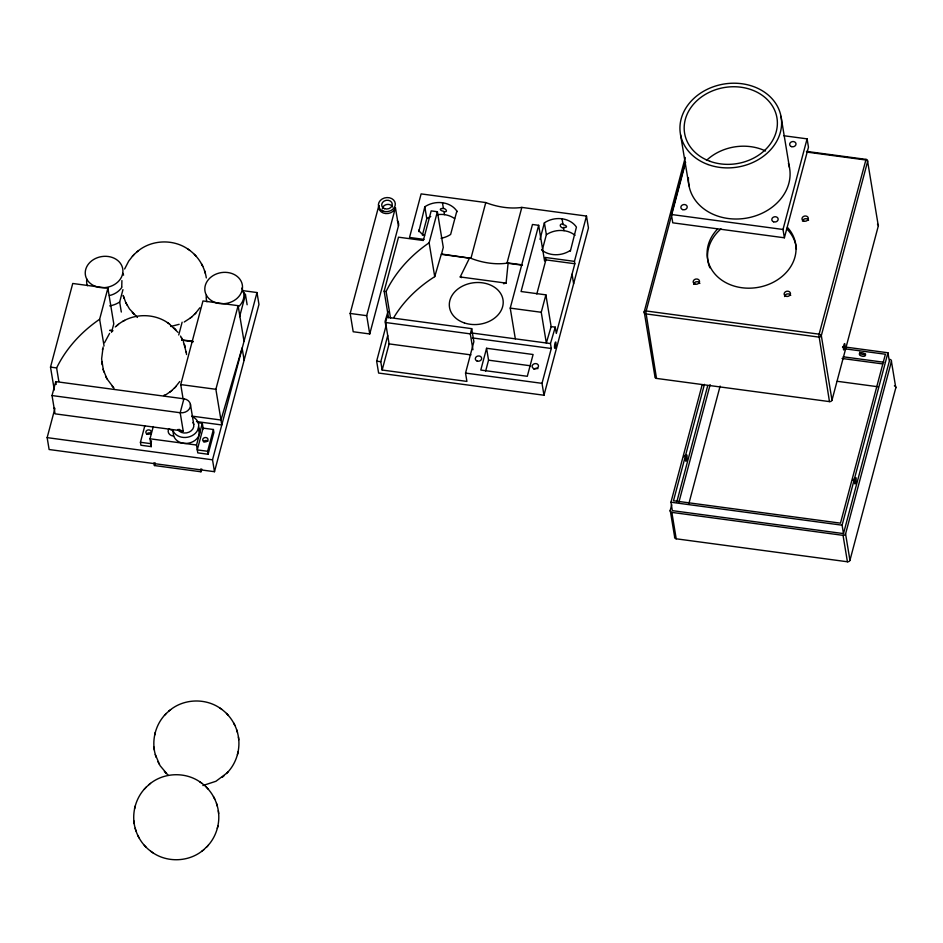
<?xml version="1.0" encoding="UTF-8"?>
<svg xmlns="http://www.w3.org/2000/svg" width="943" height="943" viewBox="0 0 943 943"><rect width="100%" height="100%" fill="white"/><g stroke="black" fill="none" stroke-linecap="round" stroke-linejoin="round"><path stroke-width="1.41" d="M121.906 280.59L121.777 286.366M522.328 264.853L508.124 262.967L506.085 283.112A42.553 22.585 14.9 0 1 503.503 283.702M103.105 347.024L101.62 358.918L103.412 370.351M144.939 788.466C134.884 799.192 131.16 815.353 135.509 829.404M165.049 714.723C155.006 725.45 151.269 741.622 155.63 755.661M207.578 846.001C217.633 835.274 221.369 819.113 217.008 805.063M227.699 772.27C237.754 761.531 241.479 745.371 237.129 731.332M102.445 349.782L102.704 348.686M134.543 808.835L134.814 807.738M134.943 807.149L135.203 806.076M154.664 735.104L154.923 734.008M155.065 733.418L155.312 732.334M217.314 828.39L217.574 827.306M217.715 826.728L217.974 825.62M237.436 754.648L237.695 753.575M237.825 752.985L238.084 751.889M54.293 389.942L50.509 367.11L72.741 283.478L107.891 288.193L113.785 323.862L111.533 332.325M52.03 395.553L55.731 381.609L183.897 398.806A8.511 7.014 -9.4 0 1 190.309 406.881A8.511 7.014 -9.4 0 1 180.184 412.739L52.03 395.553L55.059 413.836L183.213 431.022L180.184 412.739L183.897 398.806M242.622 290.609L256.991 292.542L258.96 304.424L214.485 471.7L49.119 449.516L47.15 437.635L54.93 408.354M104.06 346.01L99.628 319.264L107.891 288.193M121.317 312.039L119.667 301.996L122.955 289.631M153.273 426.542L150.008 438.79L151.257 446.628L140.931 445.249L140.436 442.279L144.774 425.941M178.734 334.977L182.129 322.2M151.257 446.628L150.774 443.658L151.517 440.841M201.708 468.954L200.953 471.783L154.44 465.547L155.171 462.824M183.095 398.854L180.738 384.579L202.969 300.947L238.119 305.662L244.013 341.331M208.108 454.255L207.613 451.284L197.276 449.894L203.075 428.122L213.413 429.501L213.896 432.472L208.108 454.255L197.771 452.876L196.521 445.037L202.309 423.254L198.006 422.676M196.486 421.568L221.782 424.963L215.876 389.294L238.119 305.662M239.605 316.671L245.463 294.664A21.807 17.976 -9.4 0 0 242.693 291.481M207.613 451.284L213.413 429.501M214.485 471.7L212.517 459.807L256.991 292.542M378.756 206.057A8.511 7.014 -9.4 0 0 385.687 213.554A8.511 7.014 -9.4 0 0 395.435 207.649L398.453 225.931L369.739 333.963L353.201 331.747L350.171 313.453L378.897 205.433L379.357 208.238M369.739 333.963L366.709 315.681L395.435 207.649M388.528 317.732L384.143 291.198L398.5 237.188L423.301 240.512L431.175 210.89L437.387 211.727L443.281 247.384L441.43 254.362L470.958 258.323A42.553 22.585 14.9 0 0 506.992 263.156L522.457 265.231M382.163 370.033L389.105 343.9L385.569 322.506L386.948 317.272L471.7 328.647L473.869 341.72L465.536 373.086L466.915 381.408L382.163 370.033L380.783 361.711L387.726 335.578M424.008 239.392L409.533 237.447L421.12 193.893L485.775 202.556A42.553 22.585 14.9 0 0 521.821 207.401L586.487 216.065L588.456 227.958L543.981 395.235L378.614 373.051L376.646 361.157L385.911 326.313L385.098 321.374L387.986 311.496M418.833 231.636L424.81 206.776A21.807 17.976 -9.4 0 1 456.848 211.067L456.966 211.81M422.393 235.161L426.778 218.658L424.81 206.776M393.962 317.284A136.9 106.064 -6.6 0 1 434.723 276.653L429.124 242.787L437.387 211.727M456.848 211.067L450.636 234.453A21.807 17.976 -9.4 0 1 441.053 238.273M485.775 202.556L470.958 258.323L441.371 253.997L434.723 276.653M472.938 349.723L470.309 333.869L471.7 328.647M521.821 207.401L506.992 263.156L508.124 262.967M486.576 348.273L480.789 370.057L527.302 376.292L533.09 354.509L486.576 348.273L488.545 360.167L485.657 371.047M515.326 338.832L510.234 308.113L532.465 224.481L538.665 225.306L544.571 260.975L545.502 257.486L574.44 261.376L574.829 263.745L556.311 333.445L555.262 327.162L551.136 326.608L545.879 294.853L521.066 291.517L538.665 225.306M540.009 239.322L544.394 222.819A21.807 17.976 -9.4 0 1 576.432 227.11L570.338 251.227M542.343 249.824L546.362 234.701L544.394 222.819M536.815 294.004L545.891 259.867L545.502 257.486M551.136 326.608L546.327 342.993L541.247 312.274L545.879 294.853M543.981 395.235L542.013 383.341L551.278 348.497L550.464 343.547L555.262 327.162M574.44 261.376L586.487 216.065M685.266 157.481L644.222 311.874L654.902 376.398A2.122 1.756 -9.4 0 0 656.505 378.414L829.475 401.612A2.122 1.756 -9.4 0 0 831.997 400.15L878.322 225.919L867.631 161.406A2.122 1.756 -9.4 0 0 866.028 159.379L818.866 335.095L829.475 401.612M783.904 135.745L807.09 138.857L808.469 147.179L784.387 237.789L672.76 222.819L671.381 214.497L685.313 162.113M685.632 162.231L645.872 312.109L656.505 378.414M844.916 346.989L887.941 352.765L889.332 361.157L843.49 533.597L672.335 510.634L670.945 502.23L702.122 384.921M889.827 359.401A2.122 1.756 -9.4 0 1 891.43 361.428L895.803 387.832L849.949 560.307A2.122 1.756 -9.4 0 1 847.415 561.769L676.214 538.807A2.122 1.756 -9.4 0 1 674.61 536.779L670.237 510.375L671.746 504.717M704.433 384.355L673.491 500.757L840.484 523.153L885.394 354.238L844.775 348.792M676.768 502.053L707.71 385.663M678.948 502.018L710.138 384.697M688.932 503.409L720.122 386.088M784.387 237.789L783.008 229.467L807.09 138.857M843.49 533.597L842.099 525.192L887.941 352.765M849.949 560.307L845.576 533.891L891.43 361.428M124.629 268.991L128.708 261.093L132.951 255.671M104.52 342.722L109.577 333.409M461.657 277.631A42.553 22.585 14.9 0 1 460.219 276.959L469.638 257.781M199.845 307.795L195.602 313.217M179.736 381.526L175.481 386.948M133.576 254.999L137.183 251.651M191.37 317.225L194.977 313.878M171.249 390.968L174.856 387.62M165.685 714.063L169.28 710.716M145.564 787.794L149.171 784.446M202.886 785.543L215.935 781.275L227.074 772.93M203.358 850.02L206.953 846.673M132.385 256.272L134.118 254.433M194.435 314.455L196.168 312.604M174.325 388.186L176.046 386.347M164.495 715.324L166.216 713.486M144.373 789.067L146.106 787.216M226.532 773.508L228.265 771.657M206.423 847.238L208.144 845.399M115.235 326.973L117.073 325.394M138.008 251.003C152.071 239.557 173.547 238.885 188.329 249.365M117.887 324.734C131.949 313.3 153.426 312.616 168.208 323.095M184.227 322.011L190.545 317.885M165.638 394.905L170.435 391.616M170.105 710.055C184.168 698.61 205.645 697.938 220.426 708.417M149.984 783.786C164.047 772.341 185.535 771.669 200.305 782.148M222.147 777.35L224.01 775.841M152.212 852.307C166.994 862.786 188.47 862.114 202.533 850.68M136.641 252.087L138.503 250.59M116.531 325.83L118.394 324.333M190.05 318.286L191.912 316.789M169.929 392.029L171.791 390.532M168.738 711.152L170.6 709.643M148.629 784.882L150.491 783.385M202.038 851.081L203.888 849.584M124.594 320.396L122.684 321.457M179.158 324.309L170.789 326.49M191.853 416.476A13.296 10.962 -9.4 0 1 193.786 434.629A13.296 10.962 -9.4 0 1 172.781 430.138L172.133 430.091A6.377 5.257 -9.4 0 1 168.974 428.782M168.455 429.501A6.377 5.257 -9.4 0 0 173.123 436.031L173.76 436.09A13.296 10.962 -9.4 0 0 191.276 442.42A13.296 10.962 -9.4 0 0 198.348 426.896M173.677 436.079L172.781 430.138M806.442 151.387L866.028 159.379M807.232 152.141L865.368 159.933A2.122 1.132 14.9 0 1 867.631 161.406L821.318 335.625L831.997 400.15M671.381 214.497L783.008 229.467M545.891 259.867L574.829 263.745M460.219 276.959L506.085 283.112M384.143 291.198L386.111 291.47A136.157 112.217 -9.4 0 1 429.124 242.787M510.234 308.113L541.247 312.274M843.219 356.796L883.874 362.253M842.064 358.47L882.778 363.927M350.171 313.453L366.709 315.681M837.325 381.302L878.027 386.771M471.512 332.962L550.464 343.547M385.569 322.506L470.309 333.869M472.325 337.9L551.278 348.497M389.105 343.9L470.981 354.886M488.545 360.167L530.697 365.813M376.646 361.157L380.783 361.711M465.536 373.086L542.013 383.341M109.883 330.191L112.759 330.58M181.586 339.81L193.115 341.354M109.848 330.545L112.724 330.934M181.81 340.199L193.303 341.743M50.509 367.11L56.615 367.935A136.157 112.217 -9.4 0 1 99.628 319.264M180.738 384.579L215.876 389.294M191.948 416.122L220.968 420.024L242.103 347.932L244.131 360.179M670.945 502.23L842.099 525.192M150.008 438.79L196.521 445.037M670.237 510.375A2.122 1.756 -9.4 0 0 671.84 512.391L843.042 535.353A2.122 1.756 -9.4 0 0 845.576 533.891M140.436 442.279L150.774 443.658M47.15 437.635L212.517 459.807M188.989 249.836C198.254 256.343 204.607 266.739 206.328 277.926M168.88 323.567L177.921 332.301M221.086 708.888C229.078 714.511 234.937 723.022 237.471 732.452M200.977 782.619C208.957 788.254 214.815 796.764 217.35 806.194M135.167 828.272C137.702 837.702 143.56 846.213 151.552 851.835M187.598 248.858L189.743 250.367M167.477 322.589L169.634 324.097M219.695 707.91L221.853 709.419M199.586 781.641L201.731 783.15M150.786 851.317L152.943 852.814M137.442 317.461L129.486 308.939L125.761 302.526L123.191 295.489L123.533 296.609M168.255 775.405L160.039 765.61L155.289 754.541M103.07 369.22L106.948 378.803L114.056 388.233M194.388 254.386L195.083 255.129M195.555 255.624L196.274 256.39M174.266 328.117L174.974 328.859M175.433 329.366L176.152 330.133M132.279 312.487L132.998 313.253M133.47 313.76L134.165 314.502M112.17 386.229L112.877 386.995M226.485 713.438L227.18 714.181M227.652 714.676L228.371 715.454M206.376 787.169L207.071 787.912M207.543 788.419L208.25 789.185M164.377 771.539L165.096 772.317M165.567 772.812L166.263 773.555M144.267 845.282L144.986 846.048M145.446 846.543L146.153 847.297M180.502 336.062L182.152 339.067M201.496 263.816L202.002 264.83M202.273 265.337L202.792 266.362M181.374 337.547L181.893 338.561M125.761 302.526L126.279 303.552M126.551 304.059L127.057 305.072M105.64 376.257L106.17 377.283M106.429 377.789L106.948 378.803M233.593 722.868L234.1 723.882M234.371 724.389L234.89 725.415M213.472 796.599L213.99 797.613M214.25 798.132L214.78 799.157M157.858 761.579L158.377 762.604M158.648 763.111L159.167 764.125M137.749 835.309L138.267 836.335M138.527 836.854L139.045 837.867M183.366 341.672L186.349 352.835M204.525 270.629L204.867 271.749M205.02 272.268L205.374 273.399M184.404 344.36L184.745 345.492M184.911 346.01L185.252 347.13M123.686 297.128L124.028 298.259M236.622 729.682L236.964 730.801M103.577 370.87L103.919 371.99M216.501 803.424L216.843 804.544M155.795 756.18L156.125 757.312M135.674 829.923L136.016 831.042M780.993 116.354L789.456 167.465M843.042 535.353L847.415 561.769M680.551 134.766L689.015 185.877M671.84 512.391L676.214 538.807M572.059 274.201L573.627 283.713M562.052 218.788L562.936 224.139M563.525 227.711L564.02 230.681M442.467 202.757L443.351 208.108M444.436 214.639L443.941 211.668A3.183 1.58 24.1 0 0 446.44 210.725A3.183 1.58 24.1 0 0 443.363 208.226M386.111 291.47L390.555 318.345M245.463 294.664L247.137 304.766M202.309 423.254L203.24 428.888M198.431 428.205L199.421 434.145M190.415 404.241L193.751 424.444M200.505 469.06L200.953 471.783M153.992 462.824L154.44 465.547M56.615 367.935L58.831 381.314M55.731 381.609L56.203 384.426M238.426 736.978L238.567 738.157M238.626 738.687L238.768 739.854M218.304 810.709L218.446 811.888M218.517 812.418L218.658 813.597M153.98 747.127L154.122 748.306M154.192 748.836L154.334 750.015M101.761 361.817L101.915 362.984M101.974 363.526L102.115 364.693M133.871 820.87L134.012 822.037M134.071 822.579L134.212 823.746M186.207 351.656L186.549 354.544M397.345 220.674A8.511 7.014 -9.4 0 1 398.453 225.931M382.375 208.898A5.316 4.385 -9.4 0 1 386.819 204.49A5.316 4.385 -9.4 0 1 392.618 206.988M426.778 218.658A21.807 17.976 -9.4 0 1 430.739 216.525M437.528 214.65A21.807 17.976 -9.4 0 1 454.609 218.611M424.598 235.679A21.807 17.976 -9.4 0 1 418.598 230.151M546.362 234.701A21.807 17.976 -9.4 0 1 575.03 235.302M570.22 250.484A21.807 17.976 -9.4 0 1 541.541 249.895M563.572 228.171A3.183 2.051 18 0 1 560.283 225.707A3.183 2.051 18 0 1 562.877 223.856M443.729 211.315A3.183 1.285 12.3 0 1 440.346 209.487A3.183 1.285 12.3 0 1 443.269 208.615M563.171 224.693A3.183 1.273 13.2 0 1 566.484 226.556A3.183 1.273 13.2 0 1 563.619 227.393M533.903 369.184A3.194 2.629 -9.4 0 1 537.911 368.678M854.04 479.574A3.194 0.625 -82.4 0 1 853.898 480.859M852.684 480.411A3.194 0.625 -82.4 0 1 852.955 478.938M683.769 456.801A3.194 0.625 -82.4 0 1 684.146 455.363M865.639 354.096A3.194 1.697 14.9 0 1 862.138 354.32A3.194 1.697 14.9 0 1 859.768 352.199M894.377 385.852A2.122 1.756 -9.4 0 1 895.803 387.832M788.419 163.375A51.063 42.081 -9.4 0 1 744.805 218.399A51.063 42.081 -9.4 0 1 688.437 177.744M706.472 160.416A46.808 38.569 -9.4 0 1 765.551 150.974M709.843 267.788A44.675 36.824 -9.4 0 1 720.994 228.89M786.922 229.055A44.675 36.824 -9.4 0 1 796.411 249.317M787.405 227.357A44.675 36.824 -9.4 0 1 780.686 277.572A44.675 36.824 -9.4 0 1 720.358 279.116A44.675 36.824 -9.4 0 1 717.47 229.149M693.624 284.35A3.194 2.629 -9.4 0 1 699.871 283.454M784.576 296.55A3.194 2.629 -9.4 0 1 790.729 295.395M802.458 221.098A3.194 2.629 -9.4 0 1 808.575 220.202M842.724 346.517A3.194 0.625 -82.4 0 1 842.57 347.448M877.438 224.128A2.122 1.756 -9.4 0 1 878.322 225.919M164.813 394.763A27.029 20.946 -6.6 0 1 163.764 395.518M203.511 441.737A2.664 2.192 -9.4 0 1 207.92 441.206M146.554 434.31A2.664 2.192 -9.4 0 1 151.363 433.945M54.187 408.625A132.185 108.928 -9.4 0 1 54.376 407.647M183.213 431.022A8.511 7.014 -9.4 0 1 178.993 429.277M192.973 422.452A8.511 7.014 -9.4 0 1 189.166 432.094A8.511 7.014 -9.4 0 1 177.803 429.513M121.965 287.179A18.931 15.607 -9.4 0 1 109.364 295.572M87.345 285.705A18.931 15.607 -9.4 0 1 86.827 279.081M122.673 273.116A18.931 15.607 -9.4 0 1 123.592 275.167M119.667 301.996A21.807 17.976 -9.4 0 1 109.718 305.886M241.656 288.181A18.931 15.607 -9.4 0 1 238.296 306.935M206.93 301.748A18.931 15.607 -9.4 0 1 206.411 295.124M819.054 334.164L646.096 310.966A2.122 1.132 14.9 0 0 644.222 311.874A2.122 1.756 -9.4 0 0 645.825 313.889L818.783 337.087A2.122 1.756 -9.4 0 0 821.318 335.625A2.122 1.132 14.9 0 0 819.054 334.164M383.047 211.102A8.511 7.014 -9.4 0 0 395.306 203.759A8.511 7.014 -9.4 0 0 382.186 198.973A8.511 7.014 -9.4 0 0 383.047 211.102M384.603 208.686A5.316 4.385 -9.4 0 0 392.264 204.101A5.316 4.385 -9.4 0 0 384.06 201.107A5.316 4.385 -9.4 0 0 384.603 208.686M464.392 322.942A27.029 20.946 -6.6 0 0 503.149 300.864A27.029 20.946 -6.6 0 0 461.221 286.802A27.029 20.946 -6.6 0 0 464.392 322.942M477.064 361.016A3.194 2.629 -9.4 0 0 481.661 358.257A3.194 2.629 -9.4 0 0 476.745 356.466A3.194 2.629 -9.4 0 0 477.064 361.016M533.903 368.642A3.194 2.629 -9.4 0 0 538.5 365.884A3.194 2.629 -9.4 0 0 533.585 364.092A3.194 2.629 -9.4 0 0 533.903 368.642M555.498 347.071A3.194 0.625 -82.4 0 0 555.722 342.026A3.194 0.625 -82.4 0 0 554.496 346.411A3.194 0.625 -82.4 0 0 555.498 347.071M855.666 482.663A3.194 0.625 -82.4 0 0 855.89 477.618A3.194 0.625 -82.4 0 0 854.664 481.991A3.194 0.625 -82.4 0 0 855.666 482.663M686.587 459.984A3.194 0.625 -82.4 0 0 686.81 454.939A3.194 0.625 -82.4 0 0 685.585 459.312A3.194 0.625 -82.4 0 0 686.587 459.984M860.393 355.464A3.194 1.697 14.9 0 0 865.474 355.417A3.194 1.697 14.9 0 0 861.372 352.694A3.194 1.697 14.9 0 0 860.393 355.464M707.969 164.518A51.063 42.081 -9.4 0 0 781.535 120.445A51.063 42.081 -9.4 0 0 702.83 91.707A51.063 42.081 -9.4 0 0 707.969 164.518M709.867 161.265A46.808 38.569 -9.4 0 0 777.303 120.869A46.808 38.569 -9.4 0 0 705.164 94.524A46.808 38.569 -9.4 0 0 709.867 161.265M682.614 209.605A3.194 2.629 -9.4 0 0 687.211 206.847A3.194 2.629 -9.4 0 0 682.284 205.055A3.194 2.629 -9.4 0 0 682.614 209.605M773.566 221.805A3.194 2.629 -9.4 0 0 778.164 219.047A3.194 2.629 -9.4 0 0 773.236 217.255A3.194 2.629 -9.4 0 0 773.566 221.805M791.413 146.601A3.194 2.629 -9.4 0 0 796.01 143.843A3.194 2.629 -9.4 0 0 791.094 142.051A3.194 2.629 -9.4 0 0 791.413 146.601M694.932 284.055A3.194 2.629 -9.4 0 0 699.529 281.297A3.194 2.629 -9.4 0 0 694.614 279.505A3.194 2.629 -9.4 0 0 694.932 284.055M785.884 296.255A3.194 2.629 -9.4 0 0 790.482 293.497A3.194 2.629 -9.4 0 0 785.566 291.705A3.194 2.629 -9.4 0 0 785.884 296.255M803.742 221.051A3.194 2.629 -9.4 0 0 808.34 218.304A3.194 2.629 -9.4 0 0 803.424 216.501A3.194 2.629 -9.4 0 0 803.742 221.051M844.468 348.639A3.194 0.625 -82.4 0 0 844.68 343.594A3.194 0.625 -82.4 0 0 843.455 347.967A3.194 0.625 -82.4 0 0 844.468 348.639M204.159 441.725A2.664 2.192 -9.4 0 0 207.99 439.438A2.664 2.192 -9.4 0 0 203.888 437.941A2.664 2.192 -9.4 0 0 204.159 441.725M147.308 434.11A2.664 2.192 -9.4 0 0 151.139 431.811A2.664 2.192 -9.4 0 0 147.037 430.314A2.664 2.192 -9.4 0 0 147.308 434.11M95.726 286.483A18.931 15.607 -9.4 0 0 122.885 269.993A18.931 15.607 -9.4 0 0 93.605 259.514A18.931 15.607 -9.4 0 0 95.726 286.483M215.31 302.526A18.931 15.607 -9.4 0 0 242.469 286.035A18.931 15.607 -9.4 0 0 213.189 275.545A18.931 15.607 -9.4 0 0 215.31 302.526"/></g></svg>
